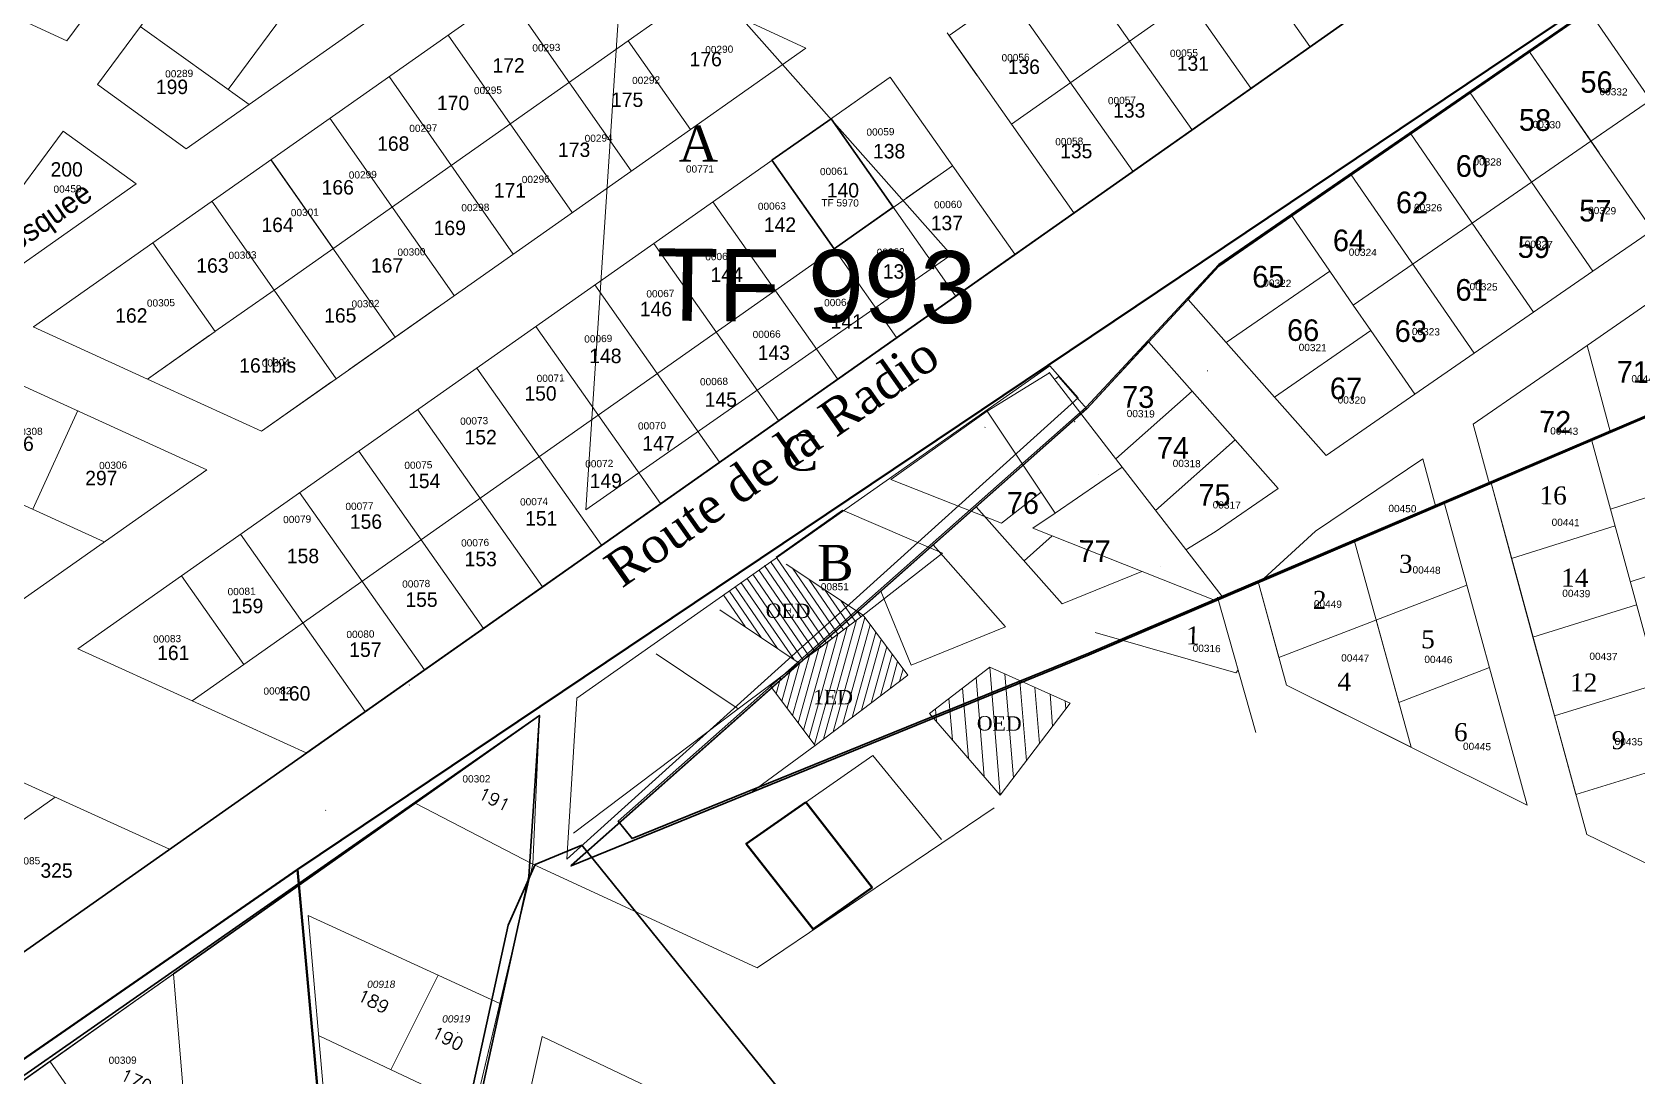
# Model space of a CAD drawing. Header units: metres. Extents: x 251686 to 255059, y 1627526 to 1631912.
# Drawn here: x 253202 to 253424.3, y 1630515.6 to 1630660.1 of the extents above; entities that cross this region are included whole.
import ezdxf
from ezdxf.enums import TextEntityAlignment as Align

# ---------------------------------------------------------------- set-up
doc = ezdxf.new("R2010")
doc.units = ezdxf.units.M
doc.header["$MEASUREMENT"] = 0
doc.linetypes.add('DGN Style 3', pattern=[4.156684, 2.96906, -1.187624])
for name, color, linetype, lineweight in [('17 Février 2020', 7, 'Continuous', 0), ('Lotissement 849', 7, 'Continuous', 0), ('Numero Titre Foncier', 4, 'Continuous', 0)]:
    doc.layers.add(name, color=color, linetype=linetype, lineweight=lineweight)
for name, color, linetype in [('A_revoir_niveau_0', 7, 'Continuous'), ('historique_numero_parcelle', 7, 'Continuous'), ('limites_parcelles', 7, 'Continuous'), ('limites_sections', 7, 'Continuous'), ('limites_tf', 7, 'Continuous'), ('numero_lot', 7, 'Continuous'), ('numero_parcelle', 7, 'Continuous'), ('toponymie', 7, 'Continuous')]:
    doc.layers.add(name, color=color, linetype=linetype)
doc.styles.add('Annotative', font='romans.shx')
doc.styles.get("Standard").update_dxf_attribs({"font": 'txt.shx'})
doc.styles.add('Style-Arial', font='arial.ttf')
doc.styles.add('Style-Arial IF', font='')
doc.styles.add('Style-ENGINEERING', font='ENGINEERING.shx')
doc.styles.add('Style-FANCY', font='times.ttf')
doc.styles.get('Style-Arial IF').set_extended_font_data('Arial', italic=True)

msp = doc.modelspace()

# ---------------------------------------------------------------- linework, layer by layer
at = {"layer": '17 Février 2020', "color": 1, "linetype": 'Continuous', "lineweight": 13}
for points in [[(253284.4, 1630680.04), (253329.33, 1630629.29), (253278.72, 1630593.99)], [(253342.99, 1630613.92), (253346.91, 1630609.5), (253276.1, 1630545.61), (253277.49, 1630567.89)]]:
    msp.add_3dface(points, dxfattribs=at)
at = {"layer": 'A_revoir_niveau_0', "color": 80, "linetype": 'Continuous', "lineweight": 13, "ltscale": 5}
for p, q in [((253254.249173, 1630569.686509, -1.032), (253254.294894, 1630569.718907, -1.032)), ((253242.634832, 1630552.330054, -1.032), (253242.680892, 1630552.363392, -1.032))]:
    msp.add_line(p, q, dxfattribs=at)
at = {"layer": 'A_revoir_niveau_0', "color": 0, "lineweight": 0}
for p, q in [((253272.287195, 1630565.48791, -1.032), (253091.050508, 1630437.549919, -1.032)), ((253221.601806, 1630529.708251, -1.032), (253255.062055, 1630553.328397, -1.032)), ((253302.46104, 1630530.544833, -1.032), (253335.30682, 1630552.718122, -1.032)), ((253271.380614, 1630544.888916, -1.032), (253302.46104, 1630530.544833, -1.032))]:
    msp.add_line(p, q, dxfattribs=at)
at = {"layer": 'A_revoir_niveau_0', "color": 0, "lineweight": 30}
msp.add_line((253272.287195, 1630565.48791, -1.032), (253221.601806, 1630529.708251, -1.032), dxfattribs=at)
at = {"layer": 'limites_parcelles', "color": 7, "linetype": 'Continuous', "lineweight": 0}
for p, q in [((253211.06777, 1630652.874849), (253253.485019, 1630710.309659)), ((253386.291143, 1630699.926274), (253329.041096, 1630659.648589)), ((253232.030873, 1630693.003158), (253206.841369, 1630658.934175)), ((253428.911799, 1630693.23116), (253331.718882, 1630624.852648)), ((253403.104725, 1630693.413936), (253337.674956, 1630647.383009)), ((253379.022701, 1630658.132392), (253361.75498, 1630682.663552)), ((253370.844979, 1630652.379151), (253353.576259, 1630676.910311)), ((253229.18805, 1630652.172028), (253245.082526, 1630673.690327)), ((253178.656275, 1630671.788009), (253206.841369, 1630658.934175)), ((253362.665259, 1630646.62491), (253345.397538, 1630671.156071)), ((253232.087874, 1630650.094177), (253255.084463, 1630666.281289)), ((253080.93464, 1630665.798293), (253226.231905, 1630599.533852)), ((253218.745459, 1630630.944889), (253267.813782, 1630665.477333)), ((253285.01852, 1630640.902147), (253267.813782, 1630665.478333)), ((253293.485894, 1630665.200503), (253284.594372, 1630658.94398)), ((253293.485894, 1630665.200503), (253309.218775, 1630657.929735)), ((253354.486537, 1630640.870669), (253337.218817, 1630665.401829)), ((253409.452972, 1630657.403046), (253417.685913, 1630663.081165)), ((253417.685913, 1630663.081165), (253426.192689, 1630650.726572)), ((253217.004584, 1630660.917202), (253232.087874, 1630650.094177)), ((253276.839799, 1630635.146905), (253259.634062, 1630659.721091)), ((253332.882258, 1630654.191111), (253328.753935, 1630660.056475)), ((253346.308816, 1630635.117429), (253329.041096, 1630659.648589)), ((253284.594372, 1630658.94298), (253235.523048, 1630624.416535)), ((253293.197241, 1630646.656387), (253284.594372, 1630658.94298)), ((253309.218775, 1630657.929735), (253293.197241, 1630646.656387)), ((253401.221179, 1630651.725719), (253409.452972, 1630657.403046)), ((253409.452972, 1630657.403046), (253419.080706, 1630643.420638)), ((253409.453064, 1630657.402913), (253417.959792, 1630645.048547)), ((253407.337109, 1630655.943772), (253407.544126, 1630656.086548)), ((253071.961549, 1630653.405737), (253212.017867, 1630589.53022)), ((253211.06777, 1630652.874849), (253223.371303, 1630643.959723)), ((253268.661078, 1630629.392665), (253251.455341, 1630653.96685)), ((253320.862375, 1630653.895349), (253263.988225, 1630613.876812)), ((253319.340799, 1630652.823745), (253314.45616, 1630649.38781)), ((253338.131095, 1630629.364188), (253320.862375, 1630653.895349)), ((253392.988912, 1630646.048065), (253401.221179, 1630651.725719)), ((253399.642998, 1630650.637275), (253399.788676, 1630650.737746)), ((253401.221179, 1630651.725719), (253418.234785, 1630627.017082)), ((253417.959792, 1630645.048547), (253426.192689, 1630650.726572)), ((253223.371303, 1630643.959723), (253232.087874, 1630650.094177)), ((253260.483358, 1630623.638425), (253243.27762, 1630648.21261)), ((253329.952374, 1630623.608947), (253312.683654, 1630648.140108)), ((253206.306321, 1630646.436962), (253190.258918, 1630624.733603)), ((253206.306321, 1630646.436962), (253216.433226, 1630639.105974)), ((253293.197241, 1630646.656387), (253244.126916, 1630612.129943)), ((253384.757792, 1630640.371202), (253392.988912, 1630646.048065)), ((253392.988912, 1630646.048065), (253401.495819, 1630633.693752)), ((253419.229608, 1630645.924308), (253419.333118, 1630645.995696)), ((253401.495819, 1630633.693752), (253417.959792, 1630645.048547)), ((253417.959792, 1630645.048547), (253426.466462, 1630632.694265)), ((253252.304637, 1630617.883184), (253235.099899, 1630642.45937)), ((253243.711773, 1630630.15778), (253235.108904, 1630642.445373)), ((253329.496235, 1630641.629768), (253272.620087, 1630601.609231)), ((253321.773654, 1630617.854707), (253304.505933, 1630642.386868)), ((253327.25386, 1630640.05188), (253323.087021, 1630637.120229)), ((253384.757792, 1630640.371202), (253376.525914, 1630634.695439)), ((253384.757792, 1630640.371202), (253401.770958, 1630615.662387)), ((253216.433226, 1630639.105974), (253193.745549, 1630623.141984)), ((253235.534053, 1630624.40254), (253226.923651, 1630636.700393)), ((253313.594933, 1630612.100466), (253296.327212, 1630636.631626)), ((253366.426108, 1630627.728345), (253376.525914, 1630634.695439)), ((253376.525914, 1630634.695439), (253381.80109, 1630627.03311)), ((253385.032993, 1630622.339748), (253401.495819, 1630633.693752)), ((253401.495819, 1630633.693752), (253410.002635, 1630621.339571)), ((253418.234785, 1630627.017082), (253426.466462, 1630632.694265)), ((253202.201072, 1630619.301333), (253218.745459, 1630630.944889)), ((253227.355332, 1630618.6473), (253218.745459, 1630630.944889)), ((253305.417212, 1630606.345225), (253288.149492, 1630630.877386)), ((253402.688249, 1630631.962023), (253402.859915, 1630631.712718)), ((253338.131095, 1630629.364188), (253331.718882, 1630624.852648)), ((253362.14665, 1630623.114158), (253366.426108, 1630627.728345)), ((253367.443012, 1630617.132072), (253381.80109, 1630627.03311)), ((253381.687334, 1630626.955203), (253381.8011, 1630627.03411)), ((253381.80109, 1630627.03311), (253385.032993, 1630622.339748)), ((253410.002635, 1630621.339571), (253418.234785, 1630627.017082)), ((253419.486837, 1630627.880591), (253419.559676, 1630627.930826)), ((253235.524048, 1630624.415536), (253227.345326, 1630618.661295)), ((253244.126916, 1630612.129943), (253235.523048, 1630624.416535)), ((253297.238492, 1630600.590985), (253279.969771, 1630625.122145)), ((253331.718882, 1630624.852648), (253281.252947, 1630589.342651)), ((253258.229985, 1630622.053532), (253245.947409, 1630613.409665)), ((253362.14665, 1630623.114158), (253367.443012, 1630617.132072)), ((253385.032993, 1630622.339748), (253387.471962, 1630618.79808)), ((253417.426235, 1630616.741391), (253426.158554, 1630622.767855)), ((253202.180074, 1630619.295325), (253218.014937, 1630612.073599)), ((253289.060771, 1630594.836745), (253271.79205, 1630619.367904)), ((253401.770958, 1630615.662387), (253410.002635, 1630621.339571)), ((253226.560545, 1630618.108984), (253217.994933, 1630612.08259)), ((253227.355332, 1630618.6473), (253218.013937, 1630612.073598)), ((253348.104876, 1630607.974071), (253356.680607, 1630617.220574)), ((253356.680607, 1630617.220574), (253362.699197, 1630610.421909)), ((253367.443012, 1630617.132072), (253374.119603, 1630609.589378)), ((253374.119603, 1630609.589378), (253387.470962, 1630618.79809)), ((253387.470962, 1630618.79809), (253393.539282, 1630609.985203)), ((253417.727816, 1630616.949344), (253417.823147, 1630617.015091)), ((253393.539282, 1630609.985203), (253401.770958, 1630615.662387)), ((253401.648197, 1630605.853719), (253417.426244, 1630616.741357)), ((253417.426244, 1630616.741357), (253420.667011, 1630604.694239)), ((253263.986225, 1630613.875812), (253222.723727, 1630584.835461)), ((253280.896058, 1630589.061509), (253263.613299, 1630613.613347)), ((253334.310917, 1630607.62702), (253342.932747, 1630612.964149)), ((253342.932747, 1630612.964149), (253353.007135, 1630599.886457)), ((253218.013937, 1630612.073598), (253233.809791, 1630604.869855)), ((253244.126916, 1630612.128943), (253233.809791, 1630604.869855)), ((253243.500091, 1630611.686695), (253233.811792, 1630604.868856)), ((253343.775182, 1630612.127062), (253344.217672, 1630612.431739)), ((253344.217672, 1630612.431739), (253348.084973, 1630607.984263)), ((253352.127143, 1630601.028785), (253362.699199, 1630610.421911)), ((253362.699199, 1630610.421911), (253368.664781, 1630603.683105)), ((253364.066164, 1630608.76025), (253364.124662, 1630608.811688)), ((253374.119603, 1630609.589378), (253381.264129, 1630601.519151)), ((253381.264129, 1630601.519151), (253393.539282, 1630609.985203)), ((253429.955844, 1630608.65999), (253420.667011, 1630604.694239)), ((253202.093073, 1630594.056288), (253208.327655, 1630607.73076)), ((253272.704349, 1630583.326548), (253255.446616, 1630607.842428)), ((253320.979214, 1630598.175108), (253334.310917, 1630607.62702)), ((253343.725312, 1630593.515644), (253334.310917, 1630607.62702)), ((253347.460151, 1630607.430918), (253338.268057, 1630599.290362)), ((253347.466529, 1630607.436566), (253347.460151, 1630607.430918)), ((253348.084973, 1630607.984263), (253347.466529, 1630607.436566)), ((253401.648197, 1630605.853719), (253403.882735, 1630597.5284)), ((253333.983534, 1630605.385019), (253334.034405, 1630605.420046)), ((253368.664781, 1630603.683105), (253357.642977, 1630593.892721)), ((253368.664781, 1630603.683105), (253370.752785, 1630601.324465)), ((253420.667011, 1630604.694239), (253403.882735, 1630597.5284)), ((253421.212639, 1630604.927188), (253421.163186, 1630604.906074)), ((253421.258652, 1630604.946832), (253421.212639, 1630604.927188)), ((253272.619087, 1630601.609231), (253231.358588, 1630572.569881)), ((253264.541618, 1630577.549029), (253247.269895, 1630602.085187)), ((253369.499938, 1630602.739699), (253369.553648, 1630602.679027)), ((253369.553648, 1630602.679027), (253369.578282, 1630602.6512)), ((253418.090403, 1630603.527284), (253434.391302, 1630543.695304)), ((253226.231905, 1630599.533852), (253197.804829, 1630579.527588)), ((253338.268057, 1630599.290362), (253276.68226, 1630544.749726)), ((253353.007135, 1630599.886457), (253343.725312, 1630593.515644)), ((253353.007135, 1630599.886457), (253366.855165, 1630581.982175)), ((253370.752785, 1630601.324465), (253374.630419, 1630596.943947)), ((253379.790684, 1630591.039475), (253394.65787, 1630601.037057)), ((253394.65787, 1630601.037057), (253396.451163, 1630594.355704)), ((253336.281598, 1630592.127335), (253320.979214, 1630598.175108)), ((253434.950225, 1630598.716951), (253420.666498, 1630594.071799)), ((253256.347889, 1630571.815782), (253239.074164, 1630596.35594)), ((253341.79619, 1630596.407232), (253336.281598, 1630592.127335)), ((253365.920987, 1630590.937137), (253374.630419, 1630596.943947)), ((253305.064719, 1630587.408035), (253314.277895, 1630593.919515)), ((253314.277895, 1630593.919515), (253328.121218, 1630587.975811)), ((253332.801832, 1630594.408725), (253344.716075, 1630580.942845)), ((253340.664927, 1630591.415051), (253343.725312, 1630593.515644)), ((253396.451163, 1630594.355704), (253372.093663, 1630583.956606)), ((253248.170168, 1630566.060542), (253230.900447, 1630590.594701)), ((253343.344002, 1630590.355126), (253339.448098, 1630586.896891)), ((253366.029325, 1630581.380109), (253340.664927, 1630591.415051)), ((253365.920987, 1630590.937137), (253361.859399, 1630588.44126)), ((253379.790684, 1630591.039475), (253372.093663, 1630583.956606)), ((253421.302627, 1630591.736908), (253406.964154, 1630587.252307)), ((253281.252947, 1630589.342651), (253239.979449, 1630560.296297)), ((253326.815385, 1630589.101918), (253336.860944, 1630577.748001)), ((253423.405531, 1630584.018259), (253437.683634, 1630588.682608)), ((253311.222827, 1630574.943881), (253303.473803, 1630586.240858)), ((253312.02469, 1630575.54274), (253304.280491, 1630586.832685)), ((253312.826554, 1630576.141599), (253305.126915, 1630587.366581)), ((253316.354294, 1630579.883442), (253306.492761, 1630586.456234)), ((253313.628418, 1630576.740458), (253307.360898, 1630585.877613)), ((253328.121218, 1630587.975811), (253317.137691, 1630579.361302)), ((253222.723727, 1630584.836461), (253208.350734, 1630574.720767)), ((253231.358588, 1630572.569881), (253222.723727, 1630584.835461)), ((253307.514534, 1630573.278596), (253300.247053, 1630583.873551)), ((253308.817235, 1630573.147305), (253301.053741, 1630584.465378)), ((253309.619099, 1630573.746164), (253301.860428, 1630585.057205)), ((253310.420963, 1630574.345023), (253302.667116, 1630585.649031)), ((253314.430282, 1630577.339317), (253309.594881, 1630584.388646)), ((253344.716075, 1630580.942845), (253355.749421, 1630585.447158)), ((253300.779116, 1630577.794292), (253297.826991, 1630582.098072)), ((253303.024255, 1630576.28906), (253298.633678, 1630582.689898)), ((253305.269395, 1630574.783828), (253299.440366, 1630583.281725)), ((253315.232146, 1630577.938176), (253311.828864, 1630582.899678)), ((253316.034009, 1630578.537035), (253314.062847, 1630581.41071)), ((253319.368045, 1630582.499942), (253319.405371, 1630582.533584)), ((253319.609244, 1630582.713799), (253323.76939, 1630572.457933)), ((253370.646409, 1630583.338691), (253353.201848, 1630575.891513)), ((253366.855165, 1630581.982175), (253366.029325, 1630581.380109)), ((253308.29363, 1630572.756259), (253297.300205, 1630580.126695)), ((253308.375589, 1630572.817468), (253317.137691, 1630579.361302)), ((253317.137691, 1630579.361302), (253314.195833, 1630577.164223)), ((253316.835873, 1630579.135894), (253316.29683, 1630579.921743)), ((253317.137691, 1630579.361302), (253316.354294, 1630579.883442)), ((253317.137691, 1630579.361302), (253323.338152, 1630571.081165)), ((253424.280865, 1630580.805372), (253409.929659, 1630576.348396)), ((253310.40324, 1630561.464348), (253314.923984, 1630577.70803)), ((253311.652331, 1630562.222815), (253316.234345, 1630578.686652)), ((253312.967873, 1630563.220052), (253317.372749, 1630579.047404)), ((253314.283415, 1630564.217289), (253318.129502, 1630578.036831)), ((253315.598957, 1630565.214526), (253318.886254, 1630577.026258)), ((253323.76939, 1630572.457933), (253336.860944, 1630577.748001)), ((253308.127719, 1630564.47716), (253310.992899, 1630574.772164)), ((253308.886226, 1630563.472889), (253312.303261, 1630575.750786)), ((253309.644733, 1630562.468619), (253313.613622, 1630576.729408)), ((253316.914499, 1630566.211763), (253319.643007, 1630576.015686)), ((253318.230042, 1630567.209), (253320.39976, 1630575.005113)), ((253351.605207, 1630575.209873), (253345.448593, 1630572.581102)), ((253208.350734, 1630574.720767), (253224.165592, 1630567.508031)), ((253231.358588, 1630572.570881), (253224.166592, 1630567.508032)), ((253288.460667, 1630574.040227), (253299.82225, 1630566.427636)), ((253304.193849, 1630569.685641), (253308.376871, 1630572.818604)), ((253308.29363, 1630572.756259), (253304.193849, 1630569.685641)), ((253306.610705, 1630566.485701), (253308.372176, 1630572.81492)), ((253307.369212, 1630565.48143), (253309.682537, 1630573.793542)), ((253308.29363, 1630572.756259), (253308.375589, 1630572.817468)), ((253319.545584, 1630568.206237), (253321.156513, 1630573.99454)), ((253320.861126, 1630569.203474), (253321.913266, 1630572.983967)), ((253345.409019, 1630572.625486), (253330.682603, 1630566.633172)), ((253348.466143, 1630573.869072), (253346.7152, 1630573.156918)), ((253305.093691, 1630568.494242), (253305.749543, 1630570.850811)), ((253305.852198, 1630567.489971), (253307.060889, 1630571.832971)), ((253323.338152, 1630571.081165), (253310.493726, 1630561.344544)), ((253322.176668, 1630570.200711), (253322.670019, 1630571.973394)), ((253334.689266, 1630572.181797), (253326.349127, 1630565.764589)), ((253332.801406, 1630570.729208), (253333.924071, 1630557.003946)), ((253334.689266, 1630572.181797), (253345.801685, 1630567.194459)), ((253334.689266, 1630572.181797), (253336.14041, 1630554.440686)), ((253336.772415, 1630571.246864), (253337.951525, 1630556.831525)), ((253338.855563, 1630570.311931), (253339.76264, 1630559.222364)), ((253299.82225, 1630566.427636), (253304.193849, 1630569.685641)), ((253304.452509, 1630569.343173), (253304.193849, 1630569.685641)), ((253304.335184, 1630569.498512), (253304.438196, 1630569.86865)), ((253310.493726, 1630561.344544), (253304.452509, 1630569.343173)), ((253330.913546, 1630569.27662), (253331.707733, 1630559.567206)), ((253340.938712, 1630569.376998), (253341.573756, 1630561.613203)), ((253343.021861, 1630568.442065), (253343.384871, 1630564.004042)), ((253427.256474, 1630569.883484), (253412.895163, 1630565.444485)), ((253224.166592, 1630567.508032), (253239.979451, 1630560.296297)), ((253277.002956, 1630549.202915), (253299.82225, 1630566.427636)), ((253330.682603, 1630566.633172), (253320.863652, 1630562.637642)), ((253327.137826, 1630566.371443), (253327.275055, 1630564.693726)), ((253329.025686, 1630567.824031), (253329.491394, 1630562.130466)), ((253336.14041, 1630554.440686), (253345.801685, 1630567.194459)), ((253345.105009, 1630567.507133), (253345.195987, 1630566.394881)), ((253272.287195, 1630565.48791, -1.032), (253255.062055, 1630553.328397, -1.032)), ((253271.380614, 1630544.888916, -1.032), (253272.287195, 1630565.48791, -1.032)), ((253326.349127, 1630565.764589), (253336.14041, 1630554.440686)), ((253320.863652, 1630562.637642), (253306.137235, 1630556.645329)), ((253189.399017, 1630561.382257), (253221.027735, 1630546.957787)), ((253301.625115, 1630554.810541), (253310.493726, 1630561.344544)), ((253318.470408, 1630559.936604), (253302.149971, 1630548.544403)), ((253318.470408, 1630559.936604), (253327.980758, 1630548.336935)), ((253430.232083, 1630558.961596), (253415.860668, 1630554.540574)), ((253301.625115, 1630554.810541), (253276.681393, 1630544.65973)), ((253306.136245, 1630556.646338), (253301.625115, 1630554.810541)), ((253303.293406, 1630555.489449), (253303.293361, 1630555.489431)), ((253205.211876, 1630554.170521), (253111.498998, 1630488.217387)), ((253255.062055, 1630553.328397, -1.032), (253271.380614, 1630544.888916, -1.032)), ((253221.027735, 1630546.957787), (253119.776958, 1630475.699666)), ((253248.257851, 1630447.654178, -1.032), (253271.380614, 1630544.888916, -1.032)), ((253243.117038, 1630504.796752, -1.032), (253240.254248, 1630537.802079, -1.032)), ((253240.254248, 1630537.802079, -1.032), (253266.794303, 1630525.60278, -1.032)), ((253221.601806, 1630529.708251, -1.032), (253140.093508, 1630471.827663, -1.032)), ((253221.601806, 1630529.708251, -1.032), (253181.668851, 1630501.518914, -1.032)), ((253224.234445, 1630498.035606, -1.032), (253221.601806, 1630529.708251, -1.032)), ((253258.257191, 1630529.526916, -1.032), (253251.726694, 1630516.429851, -1.032)), ((253266.794303, 1630525.60278, -1.032), (253259.819233, 1630496.271547, -1.032)), ((253241.780318, 1630521.133268, -1.032), (253263.310345, 1630510.952204, -1.032)), ((253272.68153, 1630521.028693, -1.032), (253265.191609, 1630487.472813, -1.032)), ((253204.450011, 1630517.600514, -1.032), (253212.266477, 1630506.39072, -1.032))]:
    msp.add_line(p, q, dxfattribs=at)
at = {"layer": 'limites_parcelles', "color": 7, "linetype": 'Continuous', "lineweight": 0, "flags": 128}
for points in [[(253404.124618, 1630597.693043), (253404.124618, 1630597.693043)], [(253404.124618, 1630597.693043), (253417.369663, 1630548.992124)], [(253404.124618, 1630597.693043), (253406.964154, 1630587.252307), (253409.929659, 1630576.348396), (253412.895163, 1630565.444485), (253415.860668, 1630554.540574)], [(253397.610218, 1630594.971647), (253409.140321, 1630553.07648)], [(253375.780305, 1630569.687925), (253393.047943, 1630561.089595), (253385.153505, 1630589.767844)], [(253371.798037, 1630584.188586), (253375.781523, 1630569.683489)], [(253409.140321, 1630553.07648), (253375.780305, 1630569.687925), (253371.798037, 1630584.188586)], [(253371.798037, 1630584.188586), (253374.724311, 1630573.533121)], [(253366.224492, 1630581.861129), (253371.53791, 1630563.118664)], [(253374.724311, 1630573.533121), (253400.75449, 1630583.546788)], [(253308.375589, 1630572.817468), (253311.253974, 1630574.967144), (253314.195833, 1630577.164223), (253317.137691, 1630579.361302)], [(253314.195833, 1630577.164223), (253311.253974, 1630574.967144), (253308.375589, 1630572.817468)], [(253368.743869, 1630571.415288), (253349.288322, 1630576.961741)], [(253388.19593, 1630578.715579), (253391.340961, 1630567.290575), (253391.340961, 1630567.290575)], [(253388.19593, 1630578.715579), (253391.340961, 1630567.290575), (253403.898853, 1630572.1216)], [(253308.29363, 1630572.756259), (253308.312116, 1630572.770065), (253308.375589, 1630572.817468)], [(253368.743869, 1630571.415288), (253369.088336, 1630571.75925)], [(253369.22471, 1630571.278208), (253369.088336, 1630571.75925)], [(253391.340961, 1630567.290575), (253391.018779, 1630568.46097)], [(253430.813513, 1630542.47556), (253417.369663, 1630548.992124)]]:
    msp.add_lwpolyline(points, dxfattribs=at)
at = {"layer": 'limites_parcelles', "color": 7, "linetype": 'Continuous', "lineweight": 0, "elevation": -1.032, "flags": 128}
msp.add_lwpolyline([(253313.470334, 1630501.59271), (253272.68153, 1630521.028693)], dxfattribs=at)
at = {"layer": 'limites_parcelles', "color": 7, "linetype": 'Continuous', "lineweight": 0}
for centre, radius, start, end in [((253356.680578, 1630617.220607), 9.079982, 333.687712, 334.064941), ((253362.699197, 1630610.421909), 8.999982, 301.178803, 301.322616), ((253344.02643, 1630604.358976), 7.869984, 316.226939, 316.236974), ((253355.026796, 1630591.568835), 6.379987, 300.459231, 300.568616)]:
    msp.add_arc(centre, radius, start, end, dxfattribs=at)
for p in [(253342.932747, 1630612.964149), (253334.310917, 1630607.62702), (253346.272136, 1630606.349665), (253346.43123, 1630606.169925), (253420.654441, 1630604.689596), (253343.725312, 1630593.515644), (253348.466143, 1630573.869072), (253299.230071, 1630564.648265), (253306.46655, 1630556.78016)]:
    msp.add_point(p, dxfattribs=at)
at = {"layer": 'limites_sections', "color": 112, "linetype": 'Continuous', "lineweight": 40, "flags": 128}
for points in [[(253571.047075, 1630723.599568), (253600.186297, 1630706.548526), (253621.817231, 1630711.994443), (253628.041124, 1630687.554872), (253678.208666, 1630517.218459), (253711.262634, 1630399.425895), (253749.054407, 1630241.188111), (253786.719032, 1630083.077529), (253667.019158, 1630061.048467), (253520.677582, 1630008.003458), (253349.874626, 1629905.007271), (253370.894891, 1630071.745612), (253278.664905, 1630062.128606), (253271.082561, 1630189.80614), (253238.792095, 1630544.179111), (253486.322083, 1630710.425653), (253532.904976, 1630728.2652), (253571.047075, 1630723.599568)], [(253271.082561, 1630189.80614), (253278.664905, 1630062.128606), (253370.894891, 1630071.745612), (253349.874626, 1629905.007271), (253292.368569, 1629875.259507), (253264.420561, 1629860.905626), (253283.218148, 1629825.843437), (253276.081556, 1629797.159611), (253264.682639, 1629775.428157), (253237.804257, 1629775.925126), (253235.595435, 1629794.865847), (253170.148154, 1629824.108553), (253140.065621, 1629837.233099), (253052.3, 1629847.28), (252785.968318, 1629991.31478), (252450.61003, 1630145.344805), (252531.297233, 1630284.326266), (252789.440449, 1630429.782946), (252981.389636, 1630375.006406), (253177.316609, 1630501.61916), (253238.792095, 1630544.179111), (253271.082561, 1630189.80614)]]:
    msp.add_lwpolyline(points, close=True, dxfattribs=at)
at = {"layer": 'limites_tf', "color": 5, "linetype": 'Continuous', "lineweight": 30, "flags": 128}
for points in [[(253002.785901, 1630393.415979), (252998.912853, 1630403.064756), (252961.578778, 1630447.612964), (252947.706872, 1630548.608587), (253207.073749, 1630906.74054), (253289.927097, 1630896.156713), (253287.534227, 1630759.626951), (253428.541291, 1630692.970492), (253002.785901, 1630393.415979)], [(253348.384994, 1630574.106811), (253474.586569, 1630627.854036), (253625.91923, 1630668.388716), (253600.220394, 1630706.568603), (253571.098178, 1630723.645473), (253545.684146, 1630746.515332), (253530.705586, 1630748.361158), (253514.741196, 1630740.019882), (253486.385986, 1630710.554647), (253366.391614, 1630627.950623), (253348.053251, 1630608.212178), (253283.214719, 1630550.835318), (253285.130757, 1630548.432351), (253348.384994, 1630574.106811)], [(253532.910374, 1630728.267387), (253571.047075, 1630723.599568), (253600.184004, 1630706.547949), (253625.917314, 1630668.388201), (253474.608621, 1630627.724907), (253348.463873, 1630573.868462), (253276.679123, 1630544.65912), (253348.102606, 1630607.973461), (253366.423838, 1630627.727735), (253486.346416, 1630710.435439), (253532.910374, 1630728.267387)]]:
    msp.add_lwpolyline(points, close=True, dxfattribs=at)
at = {"layer": 'limites_tf', "color": 5, "linetype": 'Continuous', "lineweight": 30, "elevation": -1.032, "flags": 128}
for points in [[(253270.818693, 1630543.212946), (253272.287195, 1630565.48791), (253002.732653, 1630377.376601), (253043.21445, 1630275.653319), (253027.595852, 1630185.267795), (253065.678344, 1630191.583639), (253129.481445, 1630260.459236), (253245.887772, 1630301.779299), (253215.616065, 1630369.456391), (253249.82976, 1630447.06631), (253250.742052, 1630451.24536), (253264.844026, 1630515.797969), (253269.151464, 1630535.575661), (253270.818693, 1630543.212946)], [(253249.542174, 1630452.135198), (253248.789881, 1630447.955584), (253304.286069, 1630415.559825), (253408.628139, 1630339.34167), (253413.134277, 1630341.075802), (253410.923314, 1630383.373856), (253278.14989, 1630547.525218), (253271.722901, 1630544.864137), (253267.951586, 1630536.465499), (253249.542174, 1630452.135198)]]:
    msp.add_lwpolyline(points, close=True, dxfattribs=at)
at = {"layer": 'limites_tf', "color": 5, "linetype": 'Continuous', "lineweight": 30}
msp.add_3dface([(253312.683455, 1630648.14039), (253321.31769, 1630635.874987), (253313.139852, 1630630.120704), (253304.506147, 1630642.386565)], dxfattribs=at)
at = {"layer": 'Lotissement 849', "color": 7, "linetype": 'Continuous', "lineweight": 0, "ltscale": 5}
msp.add_line((253260.958479, 1630521.552955), (253260.98441, 1630521.602424), dxfattribs=at)
at = {"layer": 'numero_parcelle', "color": 1, "linetype": 'Continuous', "lineweight": 40}
msp.add_3dface([(253309.21, 1630553.47), (253318.38, 1630541.65), (253310.21, 1630535.898), (253300.941, 1630547.715)], dxfattribs=at)

# ---------------------------------------------------------------- texts
at = {"layer": 'historique_numero_parcelle', "color": 7, "linetype": 'DGN Style 3', "lineweight": 0, "style": 'Style-Arial'}
msp.add_text('00085', height=1, rotation=1.45, dxfattribs=at).set_placement((253199.242622, 1630545.8, 0.000018), align=Align.TOP_LEFT)
at = {"layer": 'limites_parcelles', "color": 7, "linetype": 'Continuous', "lineweight": 0, "style": 'Style-FANCY'}
for s, p in [('OED', (253306.736118, 1630579.989247)), ('1ED', (253312.960209, 1630568.033023)), ('OED', (253335.985208, 1630564.39099))]:
    msp.add_text(s, height=1.999996, rotation=359.4477, dxfattribs=at).set_placement(p, align=Align.MIDDLE_CENTER)
at = {"layer": 'Numero Titre Foncier', "color": 4, "linetype": 'Continuous', "lineweight": 13, "style": 'Style-Arial'}
for s, height, p in [('TF 5970', 1, (253313.942781, 1630636.49081)), ('TF 993', 9.99998, (253310.65174, 1630624.991099))]:
    msp.add_text(s, height=height, rotation=359.49, dxfattribs=at).set_placement(p, align=Align.MIDDLE_CENTER)
at = {"layer": 'numero_lot', "color": 7, "linetype": 'Continuous', "lineweight": 0, "style": 'Style-ENGINEERING'}
for s, p in [('176', (253295.325279, 1630656.39623)), ('172', (253268.020447, 1630655.520412)), ('136', (253339.392702, 1630655.336689)), ('131', (253362.808956, 1630655.777967)), ('199', (253221.390239, 1630652.551938)), ('170', (253260.326338, 1630650.325363)), ('175', (253284.438895, 1630650.767917)), ('133', (253353.995924, 1630649.285474)), ('168', (253252.039734, 1630644.69808)), ('173', (253277.098074, 1630643.843008)), ('138', (253320.733157, 1630643.642295)), ('135', (253346.653717, 1630643.658565)), ('200', (253206.802504, 1630641.121157)), ('166', (253244.35331, 1630638.638034)), ('171', (253268.201907, 1630638.214483)), ('140', (253314.334133, 1630638.23276)), ('164', (253236.011573, 1630633.442729)), ('169', (253259.86898, 1630633.020181)), ('142', (253305.616187, 1630633.470306)), ('137', (253328.728099, 1630633.696463)), ('163', (253226.989421, 1630627.815154)), ('167', (253251.182418, 1630627.824739)), ('144', (253298.22631, 1630626.545377)), ('139', (253322.083375, 1630626.986829)), ('162', (253215.759164, 1630620.888704)), ('165', (253244.704725, 1630620.900172)), ('146', (253288.426992, 1630621.782495)), ('141', (253314.868102, 1630620.06197)), ('161bis', (253234.649756, 1630613.973188)), ('148', (253281.429387, 1630615.289721)), ('143', (253304.759214, 1630615.731965)), ('150', (253272.439278, 1630610.094159)), ('145', (253297.416349, 1630609.239055)), ('296', (253200.015896, 1630603.136465)), ('152', (253264.152845, 1630604.033876)), ('147', (253288.779186, 1630603.178633)), ('297', (253211.598605, 1630598.381054)), ('154', (253256.331626, 1630597.974777)), ('149', (253281.483862, 1630597.984741)), ('156', (253248.259651, 1630592.346579)), ('151', (253272.540905, 1630592.789198)), ('158', (253239.53436, 1630587.584121)), ('153', (253264.159529, 1630587.161877)), ('159', (253231.807723, 1630580.659059)), ('155', (253255.953322, 1630581.533625)), ('161', (253221.569279, 1630574.166002)), ('157', (253248.179502, 1630574.608545)), ('160', (253238.325735, 1630568.547641)), ('325', (253205.396705, 1630544.021593))]:
    msp.add_text(s, height=1.999998, rotation=0.0227, dxfattribs=at).set_placement(p, align=Align.MIDDLE_CENTER)
at = {"layer": 'numero_lot', "color": 7, "linetype": 'Continuous', "lineweight": 13}
for s, height, rotation, style, p in [('56', 2.999994, 359.4477, 'Style-ENGINEERING', (253418.729821, 1630653.223813)), ('58', 2.999994, 359.4477, 'Style-ENGINEERING', (253410.216508, 1630647.958448)), ('A', 4.999998, 0.0227, 'Style-FANCY', (253294.302428, 1630644.699305)), ('60', 2.999994, 359.4477, 'Style-ENGINEERING', (253401.464836, 1630641.581331)), ('62', 2.999994, 359.4477, 'Style-ENGINEERING', (253393.181292, 1630636.536561)), ('57', 2.999994, 359.4477, 'Style-ENGINEERING', (253418.558011, 1630635.400697)), ('64', 2.999994, 359.4477, 'Style-ENGINEERING', (253384.445301, 1630631.273342)), ('59', 2.999994, 359.4477, 'Style-ENGINEERING', (253410.046846, 1630630.35812)), ('65', 2.999994, 359.4477, 'Style-ENGINEERING', (253373.261998, 1630626.256524)), ('61', 2.999994, 359.4477, 'Style-ENGINEERING', (253401.429467, 1630624.425329)), ('66', 2.999994, 359.4477, 'Style-ENGINEERING', (253378.090045, 1630618.857264)), ('63', 2.999994, 359.4477, 'Style-ENGINEERING', (253393.009482, 1630618.713444)), ('71', 2.999994, 359.4477, 'Style-ENGINEERING', (253423.748956, 1630613.069692)), ('73', 2.999994, 359.4477, 'Style-ENGINEERING', (253355.234195, 1630609.597782)), ('67', 2.999994, 359.4477, 'Style-ENGINEERING', (253384.025041, 1630610.778904)), ('72', 2.999994, 359.4477, 'Style-ENGINEERING', (253412.995098, 1630606.170767)), ('C', 4.999998, 0.0227, 'Style-FANCY', (253308.408516, 1630601.907409)), ('74', 2.999994, 359.4477, 'Style-ENGINEERING', (253360.048433, 1630602.55421)), ('75', 2.999994, 359.4477, 'Style-ENGINEERING', (253365.791323, 1630596.029774)), ('76', 2.999994, 359.4477, 'Style-ENGINEERING', (253339.261228, 1630594.916137)), ('B', 4.999998, 0.0227, 'Style-FANCY', (253313.298276, 1630586.623808)), ('77', 2.999994, 359.4477, 'Style-ENGINEERING', (253349.181422, 1630588.255736))]:
    msp.add_text(s, height=height, rotation=rotation, dxfattribs=dict(at, style=style)).set_placement(p, align=Align.MIDDLE_CENTER)
at = {"layer": 'numero_lot', "color": 7, "linetype": 'Continuous', "lineweight": 0, "style": 'Style-ENGINEERING'}
msp.add_text('Mosquee', height=3, rotation=35.131808, dxfattribs=at).set_placement((253203.88142, 1630632.446841), align=Align.CENTER)
at = {"layer": 'numero_lot', "color": 7, "lineweight": 13, "char_height": 2.499995, "width": 17.708565, "attachment_point": 1, "rotation": 359.00002359}
for s, insert in [('\\fTimes New Roman|b0|i0|c00|p23;16', (253410.863973, 1630597.264743)), ('\\fTimes New Roman|b0|i0|c00|p23;16', (253410.863973, 1630597.264743)), ('\\fTimes New Roman|b0|i0|c00|p23;3', (253391.393645, 1630587.765013)), ('\\fTimes New Roman|b0|i0|c00|p23;3', (253391.393645, 1630587.765013)), ('\\fTimes New Roman|b0|i0|c00|p23;14', (253413.866383, 1630585.856518)), ('\\fTimes New Roman|b0|i0|c00|p23;14', (253413.866383, 1630585.856518)), ('\\fTimes New Roman|b0|i0|c00|p23;2', (253379.450054, 1630582.755006)), ('\\fTimes New Roman|b0|i0|c00|p23;2', (253379.450054, 1630582.755006)), ('\\fTimes New Roman|b0|i0|c00|p23;1', (253361.89849, 1630577.841363)), ('\\fTimes New Roman|b0|i0|c00|p23;1', (253361.89849, 1630577.841363)), ('\\fTimes New Roman|b0|i0|c00|p23;5', (253394.46403, 1630577.312435)), ('\\fTimes New Roman|b0|i0|c00|p23;5', (253394.46403, 1630577.312435)), ('\\fTimes New Roman|b0|i0|c00|p23;4', (253382.868282, 1630571.448733)), ('\\fTimes New Roman|b0|i0|c00|p23;4', (253382.868282, 1630571.448733)), ('\\fTimes New Roman|b0|i0|c00|p23;12', (253415.083207, 1630571.342552)), ('\\fTimes New Roman|b0|i0|c00|p23;6', (253399.009573, 1630564.451262)), ('\\fTimes New Roman|b0|i0|c00|p23;6', (253399.009573, 1630564.451262)), ('\\fTimes New Roman|b0|i0|c00|p23;9', (253420.836434, 1630563.343213)), ('\\fTimes New Roman|b0|i0|c00|p23;9', (253420.836434, 1630563.343213))]:
    msp.add_mtext(s, dxfattribs=dict(at, insert=insert))
at = {"layer": 'numero_lot', "color": 7, "lineweight": 0, "char_height": 1.75, "width": 2.5, "attachment_point": 1, "rotation": 333.49813626, "style": 'Annotative'}
for s, insert in [('191', (253264.405096, 1630555.656992, -1.032)), ('189', (253247.665404, 1630527.687675, -1.032)), ('190', (253257.956979, 1630522.556058, -1.032)), ('170', (253214.807301, 1630516.694719, -1.032))]:
    msp.add_mtext(s, dxfattribs=dict(at, insert=insert))
at = {"layer": 'numero_parcelle', "color": 5, "lineweight": 0}
for s, rotation, style, p in [('00293', 1.45, 'Style-Arial', (253271.296319, 1630658.431055)), ('00290', 1.45, 'Style-Arial', (253295.249778, 1630658.189645)), ('00056', 1.45, 'Style-Arial', (253336.29752, 1630657.065231)), ('00055', 1.45, 'Style-Arial', (253359.622486, 1630657.680442)), ('00289', 1.45, 'Style-Arial', (253220.432247, 1630654.839129)), ('00295', 1.45, 'Style-Arial', (253263.20674, 1630652.523331)), ('00292', 1.45, 'Style-Arial', (253285.116562, 1630653.925664)), ('00057', 1.45, 'Style-Arial', (253351.032734, 1630651.123789)), ('00332', 359, 'Style-Arial', (253419.155613, 1630652.405238)), ('00297', 1.45, 'Style-Arial', (253254.253145, 1630647.28734)), ('00294', 1.45, 'Style-Arial', (253278.543654, 1630645.898457)), ('00059', 1.45, 'Style-Arial', (253317.579871, 1630646.770967)), ('00330', 359, 'Style-Arial', (253409.899724, 1630647.856718)), ('00058', 1.45, 'Style-Arial', (253343.732709, 1630645.442292)), ('00771', 0.23, 'Style-Arial', (253292.585574, 1630641.675669)), ('00328', 359, 'Style-Arial', (253401.692064, 1630642.70114)), ('00299', 1.45, 'Style-Arial', (253245.869405, 1630640.832702)), ('00296', 1.45, 'Style-Arial', (253269.832611, 1630640.206204)), ('00061', 1.45, 'Style-Arial', (253311.142017, 1630641.313247)), ('00459', 1.45, 'Style-Arial', (253204.965716, 1630638.870849)), ('00301', 1.45, 'Style-Arial', (253237.839232, 1630635.620085)), ('00298', 1.45, 'Style-Arial', (253261.461489, 1630636.295095)), ('00063', 1.45, 'Style-Arial', (253302.53921, 1630636.486542)), ('00060', 1.45, 'Style-Arial', (253326.937371, 1630636.708127)), ('00326', 359, 'Style-Arial', (253393.463858, 1630636.368401)), ('00329', 359, 'Style-Arial', (253417.574222, 1630635.947553)), ('00327', 359, 'Style-Arial', (253408.786724, 1630631.273105)), ('00303', 1.45, 'Style-Arial', (253229.21099, 1630629.698727)), ('00300', 1.45, 'Style-Arial', (253252.60824, 1630630.13684)), ('00065', 1.45, 'Style-Arial', (253295.248816, 1630629.507082)), ('00062', 1.45, 'Style-Arial', (253319.006643, 1630630.125692)), ('00324', 359, 'Style-Arial', (253384.414425, 1630630.167748)), ('00322', 359, 'Style-Arial', (253372.575192, 1630625.899825)), ('00067', 1.45, 'Style-Arial', (253287.093581, 1630624.370732)), ('00325', 359, 'Style-Arial', (253401.154794, 1630625.400966)), ('00305', 1.45, 'Style-Arial', (253217.905031, 1630623.093053)), ('00302', 1.45, 'Style-Arial', (253246.244743, 1630622.96267)), ('00064', 1.45, 'Style-Arial', (253311.716249, 1630623.146233)), ('00323', 359, 'Style-Arial', (253393.163865, 1630619.181837)), ('00069', 1.45, 'Style-Arial', (253278.488718, 1630618.126122)), ('00066', 1.45, 'Style-Arial', (253301.814551, 1630618.742339)), ('00321', 359, 'Style-Arial', (253377.478382, 1630616.982835)), ('00304', 1.45, 'Style-Arial', (253233.823497, 1630614.787426)), ('00071', 1.45, 'Style-Arial', (253271.893608, 1630612.657138)), ('00444', 359, 'Style-Arial', (253423.570056, 1630612.634248)), ('00068', 1.45, 'Style-Arial', (253294.520327, 1630612.194862)), ('00320', 359, 'Style-Arial', (253382.880785, 1630609.70566)), ('00073', 1.45, 'Style-Arial', (253261.296634, 1630606.741768)), ('00070', 1.45, 'Style-Arial', (253285.928618, 1630606.070206)), ('00319', 359, 'Style-Arial', (253353.657673, 1630607.82009)), ('00308', 1.45, 'Style-Arial', (253199.577856, 1630605.266911)), ('00443', 359, 'Style-Arial', (253412.326318, 1630605.412129)), ('00306', 1.45, 'Style-Arial', (253211.282983, 1630600.598707)), ('00075', 1.45, 'Style-Arial', (253253.568452, 1630600.624895)), ('00072', 1.45, 'Style-Arial', (253278.624629, 1630600.82169)), ('00318', 359, 'Style-Arial', (253360.021489, 1630600.920009)), ('00077', 1.45, 'Style-Arial', (253245.403775, 1630594.935606)), ('00074', 1.45, 'Style-Arial', (253269.593705, 1630595.55861)), ('00317', 359, 'Style-Arial', (253365.568215, 1630595.171092)), ('00079', 1.45, 'Style-Arial', (253236.777958, 1630593.11398)), ('00450', 359, 'Style-Arial', (253389.907765, 1630594.675876)), ('00441', 359, 'Style-Arial', (253412.517221, 1630592.758922)), ('00076', 1.45, 'Style-Arial', (253261.429144, 1630589.870322)), ('00448', 359, 'Style-Arial', (253393.25508, 1630586.168739)), ('00078', 1.45, 'Style-Arial', (253253.265155, 1630584.181039)), ('00851', 0.43413, 'Style-Arial', (253311.26607, 1630583.807223, 0.00002)), ('00081', 1.45, 'Style-Arial', (253229.07918, 1630583.126054)), ('00449', 359, 'Style-Arial', (253379.584649, 1630581.46177)), ('00439', 359, 'Style-Arial', (253413.992577, 1630582.921839)), ('00080', 1.45, 'Style-Arial', (253245.543212, 1630577.19819)), ('00083', 1.45, 'Style-Arial', (253218.762485, 1630576.555838)), ('00316', 359, 'Style-Arial', (253362.788791, 1630575.316763)), ('00447', 359, 'Style-Arial', (253383.365784, 1630573.977391)), ('00446', 359, 'Style-Arial', (253394.891714, 1630573.776205)), ('00437', 359, 'Style-Arial', (253417.752137, 1630574.201439)), ('00082', 1.45, 'Style-Arial', (253234.046492, 1630569.350836)), ('00445', 359, 'Style-Arial', (253400.240302, 1630561.731011)), ('00435', 359, 'Style-Arial', (253421.251939, 1630562.394582)), ('00302', 0.43413, 'Style-Arial', (253261.619124, 1630557.202488, 0.00002)), ('00918', 0.43413, 'Style-Arial IF', (253248.426379, 1630528.751606, 0.00002)), ('00919', 0.43413, 'Style-Arial IF', (253258.816119, 1630523.963182, 0.00002)), ('00309', 0.43413, 'Style-Arial', (253212.610239, 1630518.235145, 0.00002))]:
    msp.add_text(s, height=1, rotation=rotation, dxfattribs=dict(at, style=style)).set_placement(p, align=Align.TOP_LEFT)
at = {"layer": 'toponymie', "color": 80, "linetype": 'Continuous', "lineweight": 13, "style": 'Style-FANCY'}
msp.add_text('Route de la Radio', height=4.999998, rotation=35.126828, dxfattribs=at).set_placement((253305.907796, 1630598.653215), align=Align.CENTER)

doc.saveas('drawing.dxf')
